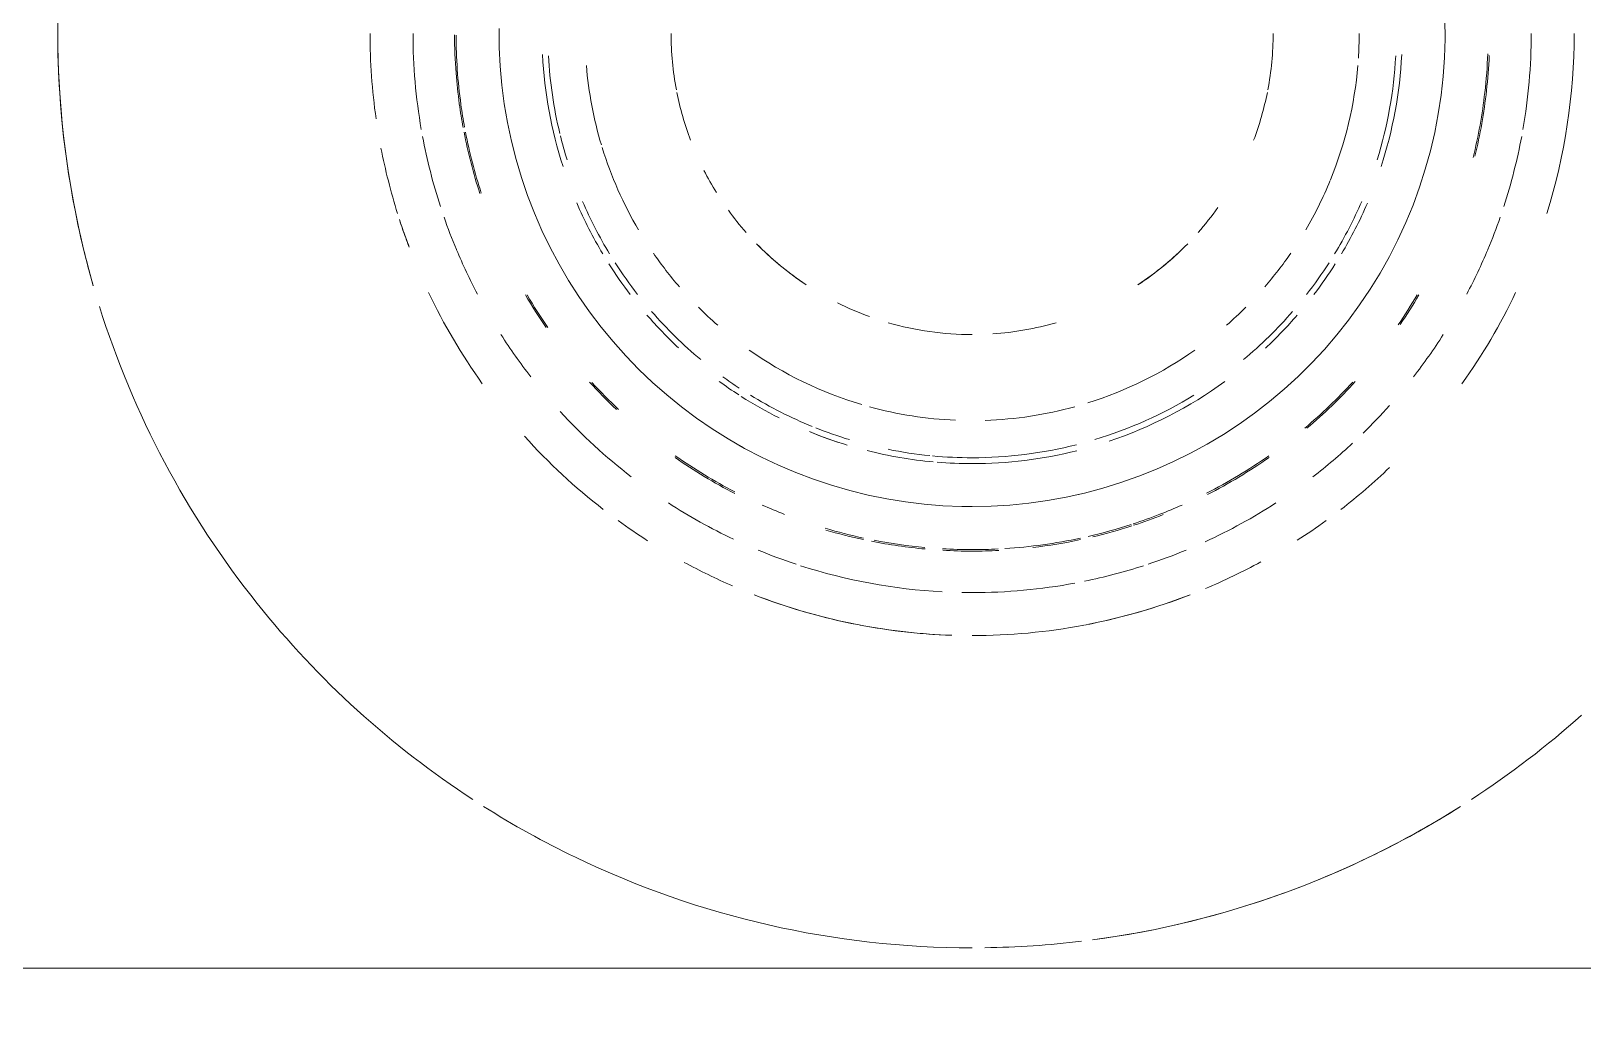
# Model space of a CAD drawing. Header units: millimetres. Extents: x -4000 to 187956, y -58990 to 162485.
# Drawn here: x 157064.6 to 157146.3, y 1696.9 to 1748.6 of the extents above; entities that cross this region are included whole.
import ezdxf

# ---------------------------------------------------------------- set-up
doc = ezdxf.new("R2010")
doc.units = ezdxf.units.MM
doc.layers.add('A-FLOR-PATT', color=8, linetype='Continuous', lineweight=13)
doc.layers.add('P-SANR-FIXT', color=6, linetype='Continuous', lineweight=9)

# ---------------------------------------------------------------- blocks, each defined once
blk = doc.blocks.new('C307 - C307-V816-0_000')
at = {"layer": 'P-SANR-FIXT', "color": 50}
for p, q in [((0, 174.906), (-0.996, 174.886)), ((-4.948, 174.409), (-5.92, 174.192)), ((-4.948, 174.409), (-5.576, 174.269)), ((-3.968, 174.588), (-4.948, 174.409)), ((-3.968, 174.588), (-4.948, 174.409)), ((-2.982, 174.727), (-3.968, 174.588)), ((3.515, 174.656), (2.526, 174.777)), ((4.498, 174.496), (3.515, 174.656)), ((5.474, 174.297), (4.498, 174.496)), ((6.441, 174.058), (5.474, 174.297)), ((7.398, 173.782), (6.441, 174.058)), ((-7.834, 173.641), (-8.774, 173.309)), ((8.343, 173.467), (7.398, 173.782)), ((-10.608, 172.533), (-11.501, 172.091)), ((11.092, 172.299), (10.192, 172.725)), ((11.092, 172.299), (10.192, 172.725)), ((-12.375, 171.614), (-13.23, 171.101)), ((-12.375, 171.614), (-13.23, 171.101)), ((-11.501, 172.091), (-12.375, 171.614)), ((11.975, 171.838), (11.092, 172.299)), ((12.839, 171.341), (11.975, 171.838)), ((12.839, 171.341), (12.142, 171.742)), ((-13.23, 171.101), (-14.063, 170.556)), ((-13.23, 171.101), (-14.063, 170.556)), ((-14.874, 169.977), (-15.661, 169.366)), ((-14.063, 170.556), (-14.874, 169.977)), ((-14.063, 170.556), (-14.874, 169.977)), ((-15.661, 169.366), (-16.422, 168.724)), ((16.075, 169.023), (15.301, 169.651)), ((16.075, 169.023), (15.301, 169.651)), ((-16.422, 168.724), (-17.158, 168.053)), ((-16.422, 168.724), (-17.158, 168.053)), ((16.823, 168.365), (16.075, 169.023)), ((16.823, 168.365), (16.075, 169.023)), ((17.544, 167.678), (16.823, 168.365)), ((-17.158, 168.053), (-17.866, 167.352)), ((18.237, 166.962), (17.544, 167.678)), ((-17.866, 167.352), (-18.546, 166.624)), ((-19.196, 165.869), (-19.815, 165.088)), ((-18.546, 166.624), (-19.196, 165.869)), ((-18.546, 166.624), (-19.196, 165.869)), ((20.136, 164.657), (19.534, 165.451)), ((21.746, 162.141), (21.243, 163.001)), ((21.746, 162.141), (21.243, 163.001)), ((22.214, 161.262), (21.746, 162.141)), ((22.214, 161.262), (21.746, 162.141)), ((22.647, 160.364), (22.214, 161.262)), ((22.647, 160.364), (22.214, 161.262)), ((23.043, 159.45), (22.647, 160.364)), ((23.043, 159.45), (22.647, 160.364)), ((23.402, 158.521), (23.043, 159.45)), ((23.402, 158.521), (23.043, 159.45)), ((-23.555, 158.089), (-23.86, 157.141)), ((24.254, 155.659), (24.009, 156.624)), ((-24.354, 155.211), (-24.543, 154.233)), ((-24.543, 154.233), (-24.693, 153.248)), ((-24.543, 154.233), (-24.693, 153.248)), ((24.757, 152.714), (24.629, 153.702)), ((-24.693, 153.248), (-24.803, 152.258)), ((-24.693, 153.248), (-24.803, 152.258)), ((24.846, 151.722), (24.757, 152.714)), ((24.895, 150.727), (24.846, 151.722)), ((24.904, 149.731), (24.895, 150.727)), ((24.904, 149.731), (24.895, 150.727)), ((-24.904, 150.269), (-24.895, 149.273)), ((-24.904, 150.269), (-24.895, 149.273))]:
    blk.add_line(p, q, dxfattribs=at)
at = {"layer": 'P-SANR-FIXT', "color": 50, "flags": 128}
for points in [[(-0.996, 174.886), (-1.99, 174.826), (-2.982, 174.727), (-3.968, 174.588)], [(0, 174.906), (-0.996, 174.886), (-1.99, 174.826), (-2.982, 174.727)], [(2.526, 174.777), (1.533, 174.858), (0.538, 174.9), (0, 174.906)], [(3.515, 174.656), (2.526, 174.777), (1.533, 174.858), (0.538, 174.9), (0, 174.906)], [(-5.576, 174.269), (-5.92, 174.192), (-6.883, 173.936), (-7.834, 173.641), (-8.774, 173.309)], [(-5.92, 174.192), (-6.883, 173.936), (-7.834, 173.641)], [(10.192, 172.725), (9.275, 173.114), (8.343, 173.467), (7.398, 173.782), (6.441, 174.058), (5.474, 174.297), (4.498, 174.496), (3.515, 174.656)], [(-8.774, 173.309), (-9.699, 172.94), (-10.608, 172.533), (-11.501, 172.091), (-12.375, 171.614)], [(-8.774, 173.309), (-9.699, 172.94), (-10.608, 172.533)], [(10.192, 172.725), (9.275, 173.114), (8.343, 173.467)], [(12.142, 171.742), (11.975, 171.838), (11.092, 172.299)], [(15.301, 169.651), (14.503, 170.247), (13.682, 170.811), (12.839, 171.341)], [(15.301, 169.651), (14.503, 170.247), (13.682, 170.811), (12.839, 171.341)], [(-14.874, 169.977), (-15.661, 169.366), (-16.422, 168.724)], [(20.136, 164.657), (19.534, 165.451), (18.9, 166.219), (18.237, 166.962), (17.544, 167.678), (16.823, 168.365)], [(-17.158, 168.053), (-17.866, 167.352), (-18.546, 166.624)], [(19.534, 165.451), (18.9, 166.219), (18.237, 166.962)], [(-19.196, 165.869), (-19.815, 165.088), (-20.403, 164.284)], [(-19.815, 165.088), (-20.403, 164.284), (-20.957, 163.457), (-21.479, 162.608)], [(-20.403, 164.284), (-20.957, 163.457), (-21.479, 162.608), (-21.966, 161.739)], [(21.243, 163.001), (20.706, 163.84), (20.136, 164.657)], [(21.243, 163.001), (20.706, 163.84), (20.136, 164.657)], [(-21.479, 162.608), (-21.966, 161.739), (-22.418, 160.851)], [(-21.966, 161.739), (-22.418, 160.851), (-22.834, 159.946)], [(-22.418, 160.851), (-22.834, 159.946), (-23.213, 159.025), (-23.555, 158.089)], [(-22.834, 159.946), (-23.213, 159.025), (-23.555, 158.089)], [(24.629, 153.702), (24.461, 154.684), (24.254, 155.659), (24.009, 156.624), (23.725, 157.579), (23.402, 158.521)], [(24.009, 156.624), (23.725, 157.579), (23.402, 158.521)], [(-23.555, 158.089), (-23.86, 157.141), (-24.126, 156.181)], [(-23.86, 157.141), (-24.126, 156.181), (-24.354, 155.211)], [(-24.126, 156.181), (-24.354, 155.211), (-24.543, 154.233)], [(24.895, 150.727), (24.846, 151.722), (24.757, 152.714), (24.629, 153.702), (24.461, 154.684), (24.254, 155.659)], [(-24.803, 152.258), (-24.874, 151.265), (-24.904, 150.269)], [(-24.803, 152.258), (-24.874, 151.265), (-24.904, 150.269)]]:
    blk.add_lwpolyline(points, dxfattribs=at)
at = {"layer": 'P-SANR-FIXT', "color": 254}
for start, end in [(90.78919, 96.86471), (64.28571, 90), (97.57242, 115.71429), (115.71429, 122.29654), (57.69798, 64.28571), (123.10508, 131.81018), (38.57143, 56.89854), (17.35868, 38.57143), (12.85714, 16.02356), (347.14286, 12.85714)]:
    blk.add_arc((0, 150), 48.136, start, end, dxfattribs=at)
at = {"layer": 'P-SANR-FIXT', "color": 50}
for radius, start, end in [(31.698, 90, 100.69705), (31.698, 90, 100.69705), (31.698, 68.77703, 88.07648), (31.698, 79.28012, 88.07648), (31.698, 100.77321, 111.22297), (31.698, 101.16825, 111.22297), (31.698, 68.77703, 78.83175), (31.698, 112.79834, 118.6438), (31.698, 112.79834, 118.6438), (29.434, 90, 100.57941), (29.434, 88.94096, 90), (29.434, 72.13412, 86.9143), (31.698, 61.43497, 66.53955), (31.698, 61.43497, 66.53955), (29.434, 101.60192, 107.86828), (29.434, 108.35321, 112.50647), (29.434, 67.49353, 71.64679), (31.698, 122.68171, 126), (31.698, 122.68171, 126), (29.434, 114.65296, 122.90239), (27.248, 103.47235, 107.95995), (27.248, 96.75172, 102.08341), (27.17, 93.64805, 102.11179), (27.248, 90, 92.95697), (27.17, 90, 92.89211), (27.248, 86.74452, 90), (27.17, 86.71726, 90), (27.248, 78.7895, 84.80757), (27.17, 79.06932, 84.72606), (27.17, 73.45514, 77.86329), (27.248, 73.58854, 77.89171), (29.434, 57.09053, 64.7349), (31.698, 54, 57.38803), (31.698, 54, 57.38803), (27.248, 108.18794, 111.65225), (27.17, 108.17216, 111.34556), (27.17, 103.00259, 107.94473), (31.698, 127.77357, 133.88776), (31.698, 127.77357, 133.88776), (27.17, 111.34556, 114.00388), (27.17, 65.99612, 68.69202), (31.698, 41.97978, 52.22643), (31.698, 41.97978, 52.22643), (27.248, 117.05009, 125.02004), (27.17, 117.01747, 125.10197), (27.17, 54.89059, 62.62948), (27.248, 54.97254, 62.70791), (29.434, 127.5574, 132.88959), (29.434, 42.51462, 52.4426), (22.642, 90, 104.09242), (22.642, 90, 104.09242), (22.642, 90, 104.09242), (22.642, 85.34605, 90), (22.642, 85.34605, 90), (22.642, 85.34605, 90), (22.642, 75.87973, 84.81435), (22.642, 75.87973, 84.81435), (22.642, 75.87973, 84.81435), (22.332, 90, 104.25699), (22.332, 84.65623, 90), (22.332, 78.5639, 84.27535), (22.642, 67.76246, 73.11731), (29.434, 134.38776, 138.29038), (27.248, 130.30774, 137.75183), (27.17, 130.14988, 137.52075), (22.642, 108.57228, 126), (22.642, 108.57228, 126), (22.642, 108.57228, 126), (22.332, 106.79445, 121.51301), (22.332, 68.3582, 73.20555), (22.642, 67.76246, 72), (22.642, 67.76246, 72), (20.377, 91.95507, 105.39247), (20.377, 74.60753, 87.54566), (22.332, 58.48699, 67.86854), (22.642, 57.53925, 63.33283), (22.642, 57.53925, 63.33283), (22.642, 57.53925, 63.33283), (20.377, 107.41303, 125.1563), (20.377, 54.8437, 73.43605), (27.17, 42.5496, 46.75409), (27.248, 42.32497, 46.59617), (31.698, 144.43782, 154.52247), (31.698, 144.43782, 154.52247), (22.332, 54, 56.70052), (22.642, 54, 57.15538), (22.642, 54, 57.15538), (22.642, 54, 57.15538), (31.698, 25.47895, 35.55472), (31.698, 25.47895, 35.55472), (29.434, 142.1351, 147.42262), (29.434, 32.57738, 37.8649), (22.332, 129.76143, 139.0847), (22.332, 40.9153, 50.23857), (22.642, 133.01651, 139.12674), (22.642, 133.01651, 139.12674), (22.642, 133.01651, 139.12674), (22.642, 40.87326, 46.9716), (22.642, 40.87326, 46.9716), (22.642, 40.87326, 46.9716), (27.248, 145.80389, 149.66723), (27.17, 145.65241, 149.56786), (20.377, 131.09996, 135), (15.849, 93.96604, 106.19803), (15.849, 93.96604, 106.19803), (15.849, 73.80197, 90), (15.849, 73.80197, 90), (20.377, 45, 48.90004), (27.17, 30.43349, 34.71406), (27.248, 30.33411, 34.59617), (15.849, 63.42695, 70.09263), (15.849, 63.42695, 70.09263), (29.434, 152.23573, 157.26139), (22.642, 142.63139, 147.61727), (22.332, 142.05502, 147.29785), (22.332, 32.70215, 37.9462), (22.642, 32.38273, 37.36984), (29.434, 22.73861, 27.76566), (20.377, 139.12735, 145.42763), (15.849, 123.43143, 135.73652), (15.849, 123.43143, 135), (15.849, 44.26348, 56.56857), (15.849, 45, 56.56857), (20.377, 34.57237, 40.8737), (29.434, 157.28392, 160.81741), (22.642, 149.19433, 156.78139), (22.642, 149.19433, 156.78139), (22.642, 149.19433, 156.78139), (22.332, 148.70887, 156.69557), (15.849, 135, 135.73652), (15.849, 44.26348, 45), (22.332, 23.30443, 31.29113), (22.642, 23.18724, 30.80567), (22.642, 23.18724, 30.80567), (22.642, 23.18724, 30.80567), (29.434, 19.17931, 22.71608), (31.698, 18, 20.78998), (31.698, 18.8982, 20.78998), (20.377, 149.52461, 157.67519), (15.849, 138.64736, 144.67195), (15.849, 138.64736, 144.67195), (15.849, 35.93712, 41.35264), (15.849, 35.93712, 41.35264), (20.377, 17.13565, 30.47539), (31.698, 18, 18.8982), (31.698, 162.62063, 180), (31.698, 162.62063, 180), (31.698, 10.95451, 17.37937), (31.698, 10.95451, 17.37937), (29.434, 162, 169.40896), (29.434, 10.59104, 18), (20.377, 157.8242, 175.29516), (15.849, 27.04363, 31.85219), (15.849, 27.04363, 31.85219), (27.17, 11.01013, 18), (27.248, 10.97137, 18), (22.642, 162, 177.20159), (22.642, 162, 177.20159), (22.642, 162, 177.20159), (22.642, 2.79841, 18), (22.642, 2.79841, 18), (22.642, 2.79841, 18), (27.248, 166.29904, 173.66543), (27.17, 166.12009, 173.4416), (22.332, 162.69504, 176.98236), (22.332, 13.94004, 17.30496), (15.849, 159.2393, 168.73223), (15.849, 159.2393, 168.73223), (15.849, 11.26777, 20.74077), (15.849, 11.26777, 20.74077), (20.377, 4.70484, 16.71138), (22.332, 3.01764, 13.60586), (29.434, 170.123, 180), (27.17, 7.89522, 10.46073), (27.248, 7.79395, 10.46112), (29.434, 0, 9.877), (31.698, 0, 8.12856), (31.698, 0, 8.12856), (27.17, 4.00326, 7.89522), (27.248, 4.37025, 7.79395), (27.248, 173.66543, 177.56041), (27.17, 173.4416, 177.76527), (15.849, 169.21164, 180), (15.849, 169.21164, 180), (15.849, 0, 10.78836), (15.849, 0, 10.78836), (27.248, 0.12214, 4.37025), (20.377, 176.34195, 180), (27.17, 0.15994, 4.00326)]:
    blk.add_arc((0, 150), radius, start, end, dxfattribs=at)
at = {"layer": 'P-SANR-FIXT', "color": 250}
blk.add_open_spline([(42.56, 89.707), (49.426, 91.873), (62.348, 96.734), (84.838, 108.521), (106.16, 127.435), (115.965, 146.843), (119.281, 157.53)], degree=3, knots=[0, 0, 0, 0, 0.166667, 0.333333, 0.666667, 1, 1, 1, 1], dxfattribs=at)
blk = doc.blocks.new('C307 - C307-V851-0_000')
at = {"layer": 'P-SANR-FIXT', "color": 50}
for p, q in [((-0.996, 174.886), (-1.99, 174.826)), ((-0.996, 174.886), (-1.99, 174.826)), ((0, 174.906), (-0.996, 174.886)), ((0, 174.906), (-0.996, 174.886)), ((0.538, 174.9), (0, 174.906)), ((0.538, 174.9), (0, 174.906)), ((1.533, 174.858), (0.538, 174.9)), ((1.533, 174.858), (0.538, 174.9)), ((2.526, 174.777), (1.533, 174.858)), ((2.526, 174.777), (1.533, 174.858)), ((-5.92, 174.192), (-6.883, 173.936)), ((-5.92, 174.192), (-6.883, 173.936)), ((-4.948, 174.409), (-5.92, 174.192)), ((-5.576, 174.269), (-5.92, 174.192)), ((-4.948, 174.409), (-5.576, 174.269)), ((-3.968, 174.588), (-4.948, 174.409)), ((-3.968, 174.588), (-4.948, 174.409)), ((-2.982, 174.727), (-3.968, 174.588)), ((-2.982, 174.727), (-3.968, 174.588)), ((-1.99, 174.826), (-2.982, 174.727)), ((-1.99, 174.826), (-2.982, 174.727)), ((3.515, 174.656), (2.526, 174.777)), ((3.515, 174.656), (2.526, 174.777)), ((4.498, 174.496), (3.515, 174.656)), ((4.498, 174.496), (3.515, 174.656)), ((5.474, 174.297), (4.498, 174.496)), ((5.474, 174.297), (4.498, 174.496)), ((6.441, 174.058), (5.474, 174.297)), ((6.441, 174.058), (5.474, 174.297)), ((7.398, 173.782), (6.441, 174.058)), ((7.398, 173.782), (6.441, 174.058)), ((-8.774, 173.309), (-9.699, 172.94)), ((-8.774, 173.309), (-9.699, 172.94)), ((-7.834, 173.641), (-8.774, 173.309)), ((-7.834, 173.641), (-8.774, 173.309)), ((-6.883, 173.936), (-7.834, 173.641)), ((-6.883, 173.936), (-7.834, 173.641)), ((8.343, 173.467), (7.398, 173.782)), ((8.343, 173.467), (7.398, 173.782)), ((9.275, 173.114), (8.343, 173.467)), ((9.275, 173.114), (8.343, 173.467)), ((-10.608, 172.533), (-11.501, 172.091)), ((-10.608, 172.533), (-11.501, 172.091)), ((-9.699, 172.94), (-10.608, 172.533)), ((-9.699, 172.94), (-10.608, 172.533)), ((10.192, 172.725), (9.275, 173.114)), ((10.192, 172.725), (9.275, 173.114)), ((11.092, 172.299), (10.192, 172.725)), ((11.092, 172.299), (10.192, 172.725)), ((-12.375, 171.614), (-13.23, 171.101)), ((-12.375, 171.614), (-13.23, 171.101)), ((-11.501, 172.091), (-12.375, 171.614)), ((-11.501, 172.091), (-12.375, 171.614)), ((11.975, 171.838), (11.092, 172.299)), ((11.975, 171.838), (11.092, 172.299)), ((12.839, 171.341), (11.975, 171.838)), ((12.142, 171.742), (11.975, 171.838)), ((12.839, 171.341), (12.142, 171.742)), ((-13.23, 171.101), (-14.063, 170.556)), ((-13.23, 171.101), (-14.063, 170.556)), ((13.682, 170.811), (12.839, 171.341)), ((13.682, 170.811), (12.839, 171.341)), ((14.503, 170.247), (13.682, 170.811)), ((14.503, 170.247), (13.682, 170.811)), ((-14.874, 169.977), (-15.661, 169.366)), ((-14.874, 169.977), (-15.661, 169.366)), ((-14.063, 170.556), (-14.874, 169.977)), ((-14.063, 170.556), (-14.874, 169.977)), ((15.301, 169.651), (14.503, 170.247)), ((15.301, 169.651), (14.503, 170.247)), ((-15.661, 169.366), (-16.422, 168.724)), ((-15.661, 169.366), (-16.422, 168.724)), ((16.075, 169.023), (15.301, 169.651)), ((16.075, 169.023), (15.301, 169.651)), ((-16.422, 168.724), (-17.158, 168.053)), ((-16.422, 168.724), (-17.158, 168.053)), ((16.823, 168.365), (16.075, 169.023)), ((16.823, 168.365), (16.075, 169.023)), ((17.544, 167.678), (16.823, 168.365)), ((17.544, 167.678), (16.823, 168.365)), ((-17.158, 168.053), (-17.866, 167.352)), ((-17.158, 168.053), (-17.866, 167.352)), ((18.237, 166.962), (17.544, 167.678)), ((18.237, 166.962), (17.544, 167.678)), ((-17.866, 167.352), (-18.546, 166.624)), ((-17.866, 167.352), (-18.546, 166.624)), ((18.9, 166.219), (18.237, 166.962)), ((18.9, 166.219), (18.237, 166.962)), ((-19.196, 165.869), (-19.815, 165.088)), ((-19.196, 165.869), (-19.815, 165.088)), ((-18.546, 166.624), (-19.196, 165.869)), ((-18.546, 166.624), (-19.196, 165.869)), ((19.534, 165.451), (18.9, 166.219)), ((19.534, 165.451), (18.9, 166.219)), ((-19.815, 165.088), (-20.403, 164.284)), ((-19.815, 165.088), (-20.403, 164.284)), ((20.136, 164.657), (19.534, 165.451)), ((20.136, 164.657), (19.534, 165.451)), ((-20.403, 164.284), (-20.957, 163.457)), ((-20.403, 164.284), (-20.957, 163.457)), ((20.706, 163.84), (20.136, 164.657)), ((20.706, 163.84), (20.136, 164.657)), ((-20.957, 163.457), (-21.479, 162.608)), ((-20.957, 163.457), (-21.479, 162.608)), ((21.243, 163.001), (20.706, 163.84)), ((21.243, 163.001), (20.706, 163.84)), ((-21.479, 162.608), (-21.966, 161.739)), ((-21.479, 162.608), (-21.966, 161.739)), ((21.746, 162.141), (21.243, 163.001)), ((21.746, 162.141), (21.243, 163.001)), ((22.214, 161.262), (21.746, 162.141)), ((22.214, 161.262), (21.746, 162.141)), ((-21.966, 161.739), (-22.418, 160.851)), ((-21.966, 161.739), (-22.418, 160.851)), ((22.647, 160.364), (22.214, 161.262)), ((22.647, 160.364), (22.214, 161.262)), ((-22.418, 160.851), (-22.834, 159.946)), ((-22.418, 160.851), (-22.834, 159.946)), ((23.043, 159.45), (22.647, 160.364)), ((23.043, 159.45), (22.647, 160.364)), ((-22.834, 159.946), (-23.213, 159.025)), ((-22.834, 159.946), (-23.213, 159.025)), ((23.402, 158.521), (23.043, 159.45)), ((23.402, 158.521), (23.043, 159.45)), ((-23.213, 159.025), (-23.555, 158.089)), ((-23.213, 159.025), (-23.555, 158.089)), ((23.725, 157.579), (23.402, 158.521)), ((23.725, 157.579), (23.402, 158.521)), ((-23.555, 158.089), (-23.86, 157.141)), ((-23.555, 158.089), (-23.86, 157.141)), ((-23.86, 157.141), (-24.126, 156.181)), ((-23.86, 157.141), (-24.126, 156.181)), ((24.009, 156.624), (23.725, 157.579)), ((24.009, 156.624), (23.725, 157.579)), ((-24.126, 156.181), (-24.354, 155.211)), ((-24.126, 156.181), (-24.354, 155.211)), ((24.254, 155.659), (24.009, 156.624)), ((24.254, 155.659), (24.009, 156.624)), ((24.461, 154.684), (24.254, 155.659)), ((24.461, 154.684), (24.254, 155.659)), ((-24.354, 155.211), (-24.543, 154.233)), ((-24.354, 155.211), (-24.543, 154.233)), ((24.629, 153.702), (24.461, 154.684)), ((24.629, 153.702), (24.461, 154.684)), ((-24.543, 154.233), (-24.693, 153.248)), ((-24.543, 154.233), (-24.693, 153.248)), ((24.757, 152.714), (24.629, 153.702)), ((24.757, 152.714), (24.629, 153.702)), ((-24.693, 153.248), (-24.803, 152.258)), ((-24.693, 153.248), (-24.803, 152.258)), ((-24.803, 152.258), (-24.874, 151.265)), ((-24.803, 152.258), (-24.874, 151.265)), ((24.846, 151.722), (24.757, 152.714)), ((24.846, 151.722), (24.757, 152.714)), ((-24.874, 151.265), (-24.904, 150.269)), ((-24.874, 151.265), (-24.904, 150.269)), ((24.895, 150.727), (24.846, 151.722)), ((24.895, 150.727), (24.846, 151.722)), ((24.904, 149.731), (24.895, 150.727)), ((24.904, 149.731), (24.895, 150.727)), ((-24.904, 150.269), (-24.895, 149.273)), ((-24.904, 150.269), (-24.895, 149.273))]:
    blk.add_line(p, q, dxfattribs=at)
at = {"layer": 'P-SANR-FIXT', "color": 254}
for start, end in [(90.78919, 96.86471), (64.28571, 90), (97.57242, 122.29654), (57.69798, 64.28571), (123.10508, 131.81018), (38.57143, 56.89854), (17.35868, 38.57143), (309.49154, 16.02356)]:
    blk.add_arc((0, 150), 48.136, start, end, dxfattribs=at)
at = {"layer": 'P-SANR-FIXT', "color": 50}
for radius, start, end in [(31.698, 90, 100.69705), (31.698, 90, 100.69705), (31.698, 68.77703, 88.07648), (31.698, 79.28012, 88.07648), (31.698, 100.77321, 111.22297), (31.698, 101.16825, 111.22297), (31.698, 68.77703, 78.83175), (31.698, 112.79834, 118.6438), (31.698, 112.79834, 118.6438), (29.434, 90, 100.57941), (29.434, 88.94096, 90), (29.434, 72.13412, 86.9143), (31.698, 61.43497, 66.53955), (31.698, 61.43497, 66.53955), (29.434, 101.60192, 107.86828), (29.434, 108.35321, 112.50647), (29.434, 67.49353, 71.64679), (31.698, 122.68171, 126), (31.698, 122.68171, 126), (29.434, 114.65296, 122.90239), (27.248, 103.47235, 107.95995), (27.248, 96.75172, 102.08341), (27.17, 93.64805, 102.11179), (27.248, 90, 92.95697), (27.17, 90, 92.89211), (27.248, 86.74452, 90), (27.17, 86.71726, 90), (27.248, 78.7895, 84.80757), (27.17, 79.06932, 84.72606), (27.17, 73.45514, 77.86329), (27.248, 73.58854, 77.89171), (29.434, 57.09053, 64.7349), (31.698, 54, 57.38803), (31.698, 54, 57.38803), (27.248, 108.18794, 111.65225), (27.17, 108.17216, 111.34556), (27.17, 103.00259, 107.94473), (31.698, 127.77357, 133.88776), (31.698, 127.77357, 133.88776), (27.17, 111.34556, 114.00388), (27.17, 65.99612, 68.69202), (31.698, 41.97978, 52.22643), (31.698, 41.97978, 52.22643), (27.248, 117.05009, 125.02004), (27.17, 117.01747, 125.10197), (27.17, 54.89059, 62.62948), (27.248, 54.97254, 62.70791), (29.434, 127.5574, 132.88959), (29.434, 42.51462, 52.4426), (22.642, 90, 104.09242), (22.642, 90, 104.09242), (22.642, 90, 104.09242), (22.642, 85.34605, 90), (22.642, 85.34605, 90), (22.642, 85.34605, 90), (22.642, 75.87973, 84.81435), (22.642, 75.87973, 84.81435), (22.642, 75.87973, 84.81435), (22.332, 90, 104.25699), (22.332, 84.65623, 90), (22.332, 78.5639, 84.27535), (22.642, 67.76246, 73.11731), (29.434, 134.38776, 138.29038), (27.248, 130.30774, 137.75183), (27.17, 130.14988, 137.52075), (22.642, 108.57228, 126), (22.642, 108.57228, 126), (22.642, 108.57228, 126), (22.332, 106.79445, 121.51301), (22.332, 68.3582, 73.20555), (22.642, 67.76246, 72), (22.642, 67.76246, 72), (20.377, 91.95507, 105.39247), (20.377, 74.60753, 87.54566), (22.332, 58.48699, 67.86854), (22.642, 57.53925, 63.33283), (22.642, 57.53925, 63.33283), (22.642, 57.53925, 63.33283), (20.377, 107.41303, 125.1563), (20.377, 54.8437, 73.43605), (27.17, 42.5496, 46.75409), (27.248, 42.32497, 46.59617), (31.698, 144.43782, 154.52247), (31.698, 144.43782, 154.52247), (22.332, 54, 56.70052), (22.642, 54, 57.15538), (22.642, 54, 57.15538), (22.642, 54, 57.15538), (31.698, 25.47895, 35.55472), (31.698, 25.47895, 35.55472), (29.434, 142.1351, 147.42262), (29.434, 32.57738, 37.8649), (22.332, 129.76143, 139.0847), (22.332, 40.9153, 50.23857), (22.642, 133.01651, 139.12674), (22.642, 133.01651, 139.12674), (22.642, 133.01651, 139.12674), (22.642, 40.87326, 46.9716), (22.642, 40.87326, 46.9716), (22.642, 40.87326, 46.9716), (27.248, 145.80389, 149.66723), (27.17, 145.65241, 149.56786), (20.377, 131.09996, 135), (15.849, 93.96604, 106.19803), (15.849, 93.96604, 106.19803), (15.849, 73.80197, 90), (15.849, 73.80197, 90), (20.377, 45, 48.90004), (27.17, 30.43349, 34.71406), (27.248, 30.33411, 34.59617), (15.849, 63.42695, 70.09263), (15.849, 63.42695, 70.09263), (29.434, 152.23573, 157.26139), (22.642, 142.63139, 147.61727), (22.332, 142.05502, 147.29785), (22.332, 32.70215, 37.9462), (22.642, 32.38273, 37.36984), (29.434, 22.73861, 27.76566), (20.377, 139.12735, 145.42763), (15.849, 123.43143, 135), (15.849, 123.43143, 135), (15.849, 45, 56.56857), (15.849, 45, 56.56857), (20.377, 34.57237, 40.8737), (29.434, 157.28392, 160.81741), (22.642, 149.19433, 156.78139), (22.642, 149.19433, 156.78139), (22.642, 149.19433, 156.78139), (22.332, 148.70887, 156.69557), (15.849, 135, 135.73652), (15.849, 135, 135.73652), (15.849, 44.26348, 45), (15.849, 44.26348, 45), (22.332, 23.30443, 31.29113), (22.642, 23.18724, 30.80567), (22.642, 23.18724, 30.80567), (22.642, 23.18724, 30.80567), (29.434, 19.17931, 22.71608), (31.698, 18, 20.78998), (31.698, 18.8982, 20.78998), (20.377, 149.52461, 157.67519), (15.849, 138.64736, 144.67195), (15.849, 138.64736, 144.67195), (15.849, 35.93712, 41.35264), (15.849, 35.93712, 41.35264), (20.377, 17.13565, 30.47539), (31.698, 18, 18.8982), (31.698, 162.62063, 180), (31.698, 162.62063, 180), (31.698, 10.95451, 17.37937), (31.698, 10.95451, 17.37937), (29.434, 162, 169.40896), (29.434, 10.59104, 18), (20.377, 157.8242, 175.29516), (15.849, 27.04363, 31.85219), (15.849, 27.04363, 31.85219), (27.17, 11.01013, 18), (27.248, 10.97137, 18), (22.642, 162, 177.20159), (22.642, 162, 177.20159), (22.642, 162, 177.20159), (22.642, 2.79841, 18), (22.642, 2.79841, 18), (22.642, 2.79841, 18), (27.248, 166.29904, 173.66543), (27.17, 166.12009, 173.4416), (22.332, 162.69504, 176.98236), (22.332, 13.94004, 17.30496), (15.849, 159.2393, 168.73223), (15.849, 159.2393, 168.73223), (15.849, 11.26777, 20.74077), (15.849, 11.26777, 20.74077), (20.377, 4.70484, 16.71138), (22.332, 3.01764, 13.60586), (29.434, 170.123, 180), (27.17, 7.89522, 10.46073), (27.248, 7.79395, 10.46112), (29.434, 0, 9.877), (31.698, 0, 8.12856), (31.698, 0, 8.12856), (27.17, 4.00326, 7.89522), (27.248, 4.37025, 7.79395), (27.248, 173.66543, 177.56041), (27.17, 173.4416, 177.76527), (15.849, 169.21164, 180), (15.849, 169.21164, 180), (15.849, 0, 10.78836), (15.849, 0, 10.78836), (27.248, 0.12214, 4.37025), (20.377, 176.34195, 180), (27.17, 0.15994, 4.00326)]:
    blk.add_arc((0, 150), radius, start, end, dxfattribs=at)
at = {"layer": 'P-SANR-FIXT', "color": 250}
blk.add_open_spline([(42.56, 89.707), (49.426, 91.873), (62.348, 96.734), (84.838, 108.521), (106.16, 127.435), (115.965, 146.843), (119.281, 157.53)], degree=3, knots=[0, 0, 0, 0, 0.166667, 0.333333, 0.666667, 1, 1, 1, 1], dxfattribs=at)
blk = doc.blocks.new('CMF2_NHAXUONG_A_rvt-1-0_000')
at = {"layer": 'A-FLOR-PATT', "lineweight": 9}
h = blk.add_hatch(dxfattribs=at)
h.set_pattern_fill('FP_25', color=252, style=0, pattern_type=2)
h.set_pattern_definition([(89.998, (160159.3, 137898.8), (-600, 0.021), []), (179.998, (160159.3, 137898.8), (-0.021, -600), [])])
h.paths.add_polyline_path([(154749.885, 498.905), (160009.361, 498.905), (160009.253, 1898.495), (156700.319, 1898.502), (156700.429, 1498.542), (156600.36, 1498.542), (156600.355, 2298.535), (158059.007, 2298.535), (158058.95, 5748.613), (156099.885, 5748.433), (156099.885, 4399.903), (155999.885, 4399.903), (155999.885, 5748.487), (154749.885, 5748.543), (154749.885, 751.936)])
h.paths.add_polyline_path([(160209.304, 1748.67), (165509.359, 1749.398), (165509.051, 3698.263), (162659.146, 3698.263), (162659.146, 3548.445), (162459.146, 3548.445), (162459.145, 4948.703), (161059.263, 4948.825), (161059.26, 4898.283), (160209.362, 4898.913), (160209.254, 3698.445), (160859.147, 3698.445), (160859.147, 3498.445), (160209.147, 3498.445), (160209.289, 1919.983)])
h.paths.add_polyline_path([(158997.487, 2198.535), (159409.364, 2198.535), (159409.364, 3498.619), (158258.791, 3498.619), (158258.791, 2198.535), (158714.043, 2198.535)])
h.paths.add_polyline_path([(159280.912, 3698.445), (160009.147, 3698.445), (160009.147, 4898.728), (159959.048, 4898.641), (159959.853, 5848.631), (158258.554, 5848.622), (158258.554, 3698.445)])
h.paths.add_polyline_path([(83409.046, 5348.514), (85559.046, 5348.514), (85559.046, 6948.514), (83409.046, 6948.514), (83409.046, 5424.086)])
h.paths.add_polyline_path([(83209.258, 5348.602), (83209.258, 10108.828), (82009.258, 10108.828), (82009.258, 8808.828), (80984.258, 8808.828), (80984.046, 7248.514), (82234.046, 7248.514), (82234.046, 5348.602)])
h.paths.add_polyline_path([(80485.393, 6361.014), (80784.258, 6361.014), (80784.258, 8808.828), (79759.258, 8808.828), (79759.258, 10108.828), (78559.258, 10108.828), (78559.258, 6361.014), (79918.524, 6361.014)])
h.paths.add_polyline_path([(79959.258, 9008.828), (81809.258, 9008.828), (81809.258, 10208.828), (79959.258, 10208.828), (79959.258, 10096.236)])
h.paths.add_polyline_path([(5374.563, 15998.65), (5859.046, 15998.65), (5859.046, 18498.577), (509.048, 18498.577), (509.048, 17048.643), (4299.776, 17048.643), (4299.776, 15998.65), (5091.129, 15998.65)])
h.paths.add_polyline_path([(4409.041, 18698.577), (5959.046, 18698.577), (5959.046, 20998.578), (4409.041, 20998.578), (4409.041, 19440.536)])
h.paths.add_polyline_path([(509.048, 21198.577), (5859.046, 21198.578), (5859.046, 24898.283), (3969.26, 24898.283), (3969.26, 22848.578), (4609.26, 22848.578), (4609.26, 22743.94), (3769.26, 22743.94), (3769.26, 24698.746), (509.048, 24698.746), (509.048, 22798.578), (2129.26, 22798.578), (2129.26, 23198.57), (2229.26, 23198.57), (2229.26, 22398.578), (509.048, 22398.578), (509.048, 21776.61)])
h.paths.add_polyline_path([(4249.784, 73948.537), (5800.212, 73948.647), (5800.212, 76398.641), (4359.046, 76398.641), (4359.046, 76098.597), (509.26, 76098.685), (509.26, 73998.606), (4159.048, 73998.606), (4159.048, 74648.65), (4249.784, 74648.65), (4249.784, 74338.296)])
h.paths.add_polyline_path([(161750.212, 73948.538), (161750.212, 74640.013), (161850.206, 74640.013), (161850.309, 73998.606), (165509.368, 73998.694), (165509.368, 76098.685), (161659.474, 76098.597), (161659.474, 76398.641), (160200, 76398.641), (160200, 73948.649), (161548.409, 73948.552)])
h.paths.add_polyline_path([(161548.409, 76598.641), (161659.046, 76598.641), (161659.046, 78298.641), (160209.046, 78298.641), (160209.046, 76598.641)])
h.paths.add_polyline_path([(5091.129, 76598.641), (5809.477, 76598.641), (5809.477, 78298.641), (4359.477, 78298.641), (4359.477, 76598.641)])
h.paths.add_polyline_path([(160199.739, 78498.639), (161659.315, 78498.663), (161659.633, 78798.619), (165509.581, 78798.685), (165509.051, 80348.641), (161859.474, 80348.641), (161859.474, 80048.65), (161750, 80048.65), (161750, 80948.673), (160200.166, 80948.253), (160200.032, 80178.483)])
h.paths.add_polyline_path([(5709.477, 78498.641), (5709.477, 80948.283), (4249.997, 80948.283), (4249.997, 80299.284), (4149.786, 80299.284), (4149.786, 80348.641), (509.26, 80348.641), (508.939, 78798.685), (4159.156, 78798.597), (4159.477, 78498.641), (5091.129, 78498.641)])
h.paths.add_polyline_path([(86109.472, 132101.223), (86109.472, 133323.816), (84609.472, 133323.816), (84609.472, 132101.223)])
h.paths.add_polyline_path([(83259.472, 132200.855), (84409.472, 132200.855), (84409.472, 133523.816), (85259.472, 133523.816), (85259.26, 134848.409), (83259.472, 134848.409), (83259.472, 132740.168)])
h.paths.add_polyline_path([(87459.258, 132201.223), (87459.258, 134848.593), (85459.472, 134848.226), (85459.472, 133523.816), (86309.472, 133526.053), (86309.472, 132201.223), (86721.014, 132201.223)])
h.paths.add_polyline_path([(11209.154, 135098.741), (11209.049, 140698.728), (6109.258, 140698.728), (6109.258, 139698.738), (6059.047, 139698.738), (6059.045, 139098.68), (9550.261, 139098.701), (9550.258, 139498.686), (9650.258, 139498.686), (9650.263, 138698.694), (7959.614, 138698.694), (7959.613, 135098.747), (9859.048, 135098.754), (9859.048, 137148.744), (9259.048, 137148.744), (9259.048, 137348.744), (10059.048, 137348.744), (10059.048, 135098.753), (10759.871, 135098.746)])
h.paths.add_polyline_path([(156349.859, 135098.753), (156349.859, 136499.688), (156449.859, 136499.688), (156449.859, 135098.767), (158059.118, 135098.85), (158059.118, 138698.694), (156349.853, 138698.694), (156349.857, 139498.686), (156449.858, 139498.686), (156449.854, 139098.701), (159959.683, 139098.68), (159959.683, 140698.816), (154809.154, 140698.637), (154808.945, 135098.753)])
h.paths.add_polyline_path([(162549.789, 135998.603), (162549.79, 137398.747), (162659.049, 137398.747), (162659.049, 137248.798), (165509.378, 137248.816), (165509.632, 139448.496), (160159.474, 139448.496), (160159.474, 137398.747), (160750.212, 137398.747), (160750.212, 137298.747), (160149.79, 137298.747), (160149.79, 135998.826), (161548.409, 135998.696)])
h.paths.add_polyline_path([(3449.788, 135998.671), (5900.212, 135998.739), (5900.212, 137297.569), (5248.629, 137297.569), (5248.629, 137398.747), (5859.046, 137398.747), (5859.046, 139448.732), (509.359, 139448.732), (509.361, 137248.773), (3449.787, 137249.905), (3449.788, 136244.28)])
h.paths.add_polyline_path([(6059.046, 137398.747), (7159.62, 137398.747), (7159.62, 138698.694), (6059.046, 138698.694), (6059.046, 137412.318)])
h.paths.add_polyline_path([(158858.919, 137398.747), (159959.05, 137398.747), (159959.05, 138698.694), (158858.919, 138698.694), (158858.919, 137412.318)])
at = {"layer": 'P-SANR-FIXT', "color": 250, "lineweight": 9, "rotation": 180}
for name in ['C307 - C307-V816-0_000', 'C307 - C307-V851-0_000']:
    blk.add_blockref(name, (157114.145, 1898.501), dxfattribs=at)

msp = doc.modelspace()

# ---------------------------------------------------------------- block references
at = {"lineweight": 5}
msp.add_blockref('CMF2_NHAXUONG_A_rvt-1-0_000', (0, 0), dxfattribs=at)

doc.saveas('drawing.dxf')
